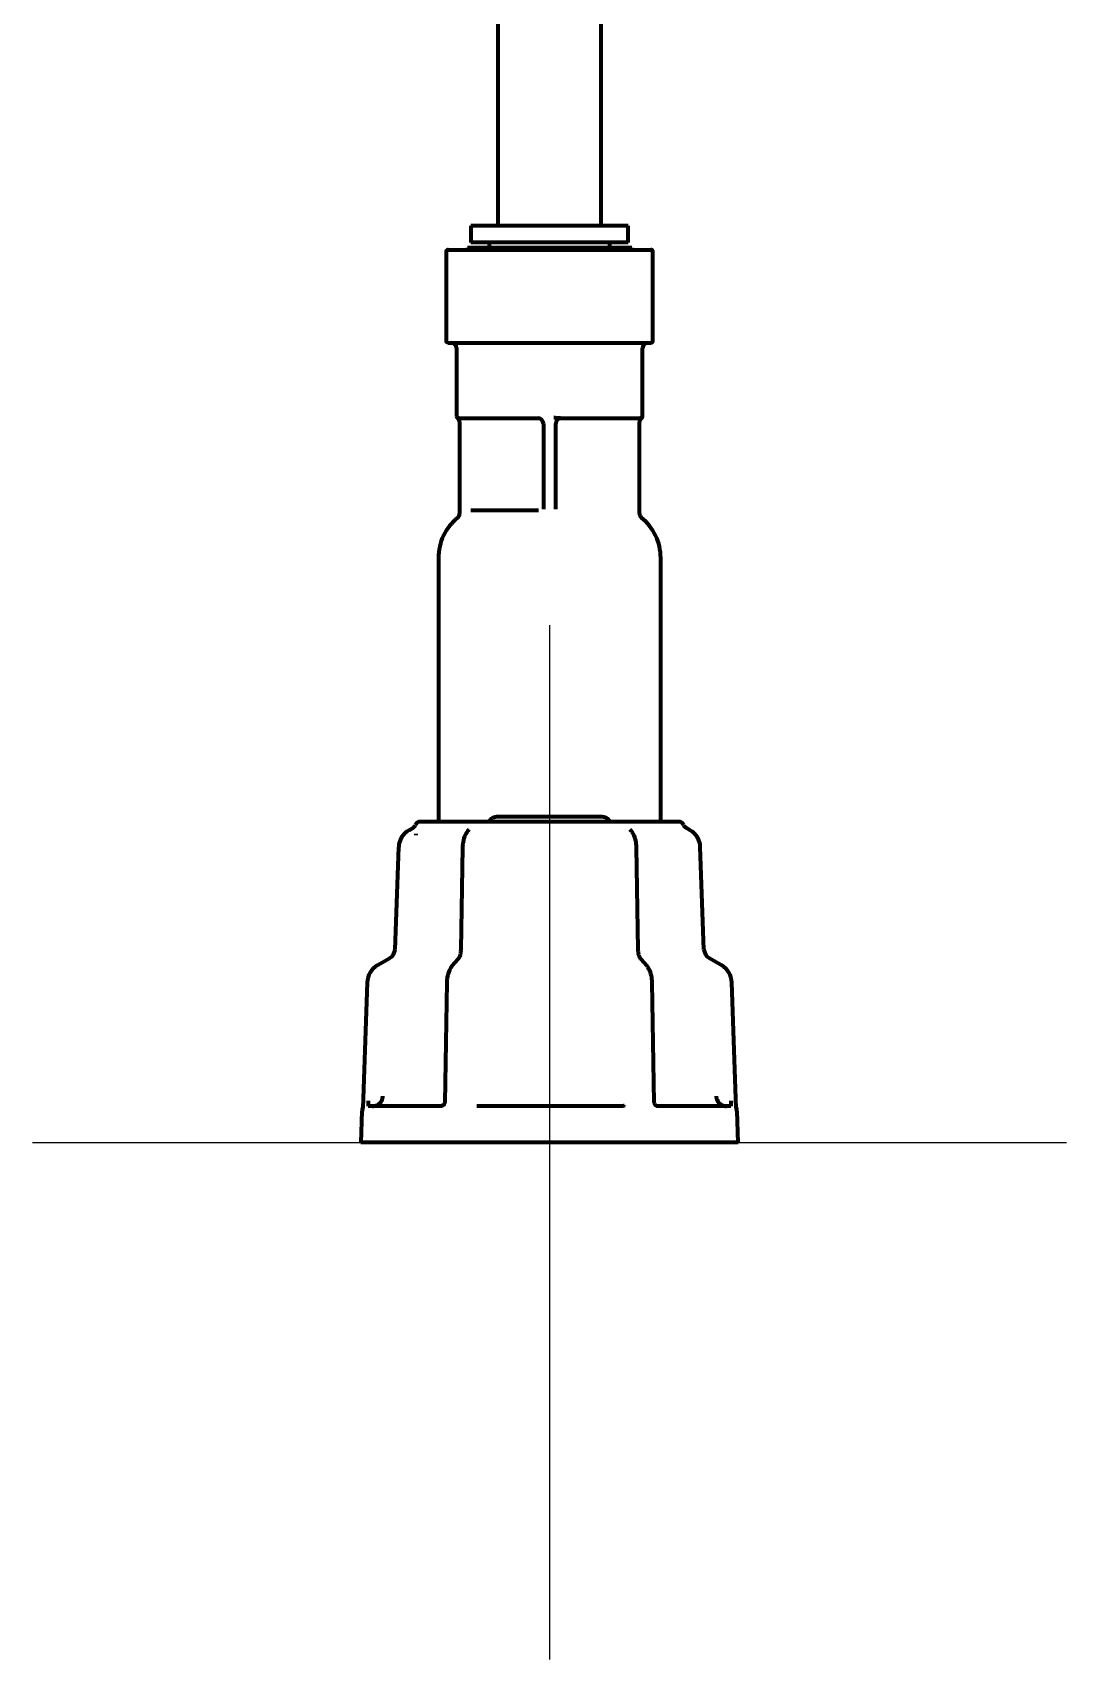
# Model space of a CAD drawing. Header units: inches. Extents: x -2405 to 7588, y 441 to 5654.
# Drawn here: x 2374.7 to 2474.7, y 4468.6 to 4625.9 of the extents above; entities that cross this region are included whole.
import ezdxf

# ---------------------------------------------------------------- set-up
doc = ezdxf.new("R2010")
doc.units = ezdxf.units.IN

# ---------------------------------------------------------------- blocks, each defined once
blk = doc.blocks.new('A$C773D0E90')
at = {"color": 4}
for p, q in [((0, 50), (0, -50)), ((-50, 0), (50, 0))]:
    blk.add_line(p, q, dxfattribs=at)

msp = doc.modelspace()

# ---------------------------------------------------------------- linework, layer by layer
at = {"linetype": 'Continuous', "lineweight": 70}
for p, q in [((2419.68, 4668.68), (2419.68, 4607.18)), ((2429.68, 4607.18), (2429.68, 4668.68)), ((2417.08, 4607.18), (2417.08, 4605.58)), ((2425.07, 4607.18), (2417.08, 4607.18)), ((2432.28, 4607.18), (2425.07, 4607.18)), ((2432.28, 4605.58), (2432.28, 4607.18)), ((2414.68, 4604.68), (2414.68, 4596.08)), ((2414.88, 4604.88), (2434.48, 4604.88)), ((2416.73, 4605.08), (2416.73, 4604.88)), ((2424.68, 4605.08), (2416.73, 4605.08)), ((2425.07, 4605.58), (2417.08, 4605.58)), ((2418.85, 4605.58), (2418.85, 4605.08)), ((2432.63, 4605.08), (2424.68, 4605.08)), ((2432.28, 4605.58), (2425.07, 4605.58)), ((2430.5, 4605.08), (2430.5, 4605.58)), ((2432.63, 4604.88), (2432.63, 4605.08)), ((2434.68, 4596.08), (2434.68, 4604.68)), ((2414.88, 4595.88), (2434.48, 4595.88)), ((2415.68, 4595.38), (2415.68, 4588.78)), ((2433.68, 4588.78), (2433.68, 4595.38)), ((2415.94, 4588.58), (2423.62, 4588.58)), ((2425.73, 4588.58), (2433.41, 4588.58)), ((2415.98, 4588.21), (2415.98, 4579.37)), ((2415.98, 4588.21), (2415.98, 4579.37)), ((2424.08, 4588.08), (2424.08, 4579.81)), ((2425.28, 4579.81), (2425.28, 4588.08)), ((2433.37, 4579.37), (2433.37, 4588.21)), ((2433.38, 4579.37), (2433.38, 4588.21)), ((2417.08, 4579.7), (2423.6, 4579.7)), ((2413.93, 4575.08), (2413.93, 4549.58)), ((2435.43, 4549.58), (2435.43, 4575.08)), ((2437.19, 4549.58), (2412.16, 4549.58)), ((2419.68, 4550.08), (2429.68, 4550.08)), ((2411.09, 4548.77), (2411.52, 4549.02)), ((2416.91, 4548.83), (2416.76, 4548.66)), ((2432.59, 4548.66), (2432.44, 4548.84)), ((2438.26, 4548.77), (2437.83, 4549.02)), ((2409.74, 4537.23), (2410.09, 4547.11)), ((2416.27, 4547.1), (2416.09, 4537.22)), ((2433.26, 4537.22), (2433.08, 4547.1)), ((2439.61, 4537.23), (2439.26, 4547.11)), ((2408.04, 4535.7), (2409.24, 4536.4)), ((2415.84, 4536.29), (2415.24, 4535.6)), ((2434.11, 4535.6), (2433.51, 4536.29)), ((2441.31, 4535.7), (2440.11, 4536.4)), ((2407.04, 4534.04), (2406.62, 4521.9)), ((2414.74, 4534.03), (2414.54, 4522.44)), ((2434.81, 4522.44), (2434.61, 4534.03)), ((2442.73, 4521.9), (2442.31, 4534.04)), ((2406.53, 4521.6), (2406.43, 4518.58)), ((2414.18, 4522.08), (2407.14, 4522.08)), ((2431.71, 4522.08), (2417.64, 4522.08)), ((2442.21, 4522.08), (2435.17, 4522.08)), ((2442.93, 4518.58), (2442.82, 4521.6)), ((2424.68, 4518.58), (2406.43, 4518.58)), ((2442.93, 4518.58), (2424.68, 4518.58))]:
    msp.add_line(p, q, dxfattribs=at)
for centre, radius, start, end in [((2414.88, 4604.68), 0.2, 90, 180), ((2434.48, 4604.68), 0.2, 0, 90), ((2414.88, 4596.08), 0.2, 180, 270), ((2415.18, 4595.38), 0.5, 0, 90), ((2434.18, 4595.38), 0.5, 90, 180), ((2434.48, 4596.08), 0.2, 270, 0), ((2415.88, 4588.78), 0.2, 180, 235.1501), ((2415.48, 4588.21), 0.5, 0, 55.1501), ((2423.58, 4588.08), 0.5, 0, 90), ((2425.78, 4588.08), 0.5, 90, 180), ((2433.88, 4588.21), 0.5, 124.8499, 180), ((2433.48, 4588.78), 0.2, 304.8499, 0), ((2418.93, 4575.08), 5, 128.8492, 180), ((2415.48, 4579.37), 0.5, 308.8492, 0), ((2433.88, 4579.37), 0.5, 180, 231.1508), ((2430.43, 4575.08), 5, 0, 51.1508), ((2412.16, 4549.08), 0.5, 90, 159.9977), ((2437.19, 4549.08), 0.5, 20.0285, 90), ((2412.09, 4547.04), 2, 120, 178), ((2437.26, 4547.04), 2, 2, 60), ((2408.74, 4537.27), 1, 300, 358), ((2440.61, 4537.27), 1, 182, 240), ((2409.04, 4533.97), 2, 120, 178), ((2440.31, 4533.97), 2, 2, 60), ((2407.03, 4521.58), 0.5, 155.7765, 178), ((2442.32, 4521.58), 0.5, 2, 24.2309)]:
    msp.add_arc(centre, radius, start, end, dxfattribs=at)
for centre, major_axis, start_param, end_param in [((2411.22, 4549.42), (-0.25, 0.433), 3.141596, 3.844093), ((2438.13, 4549.42), (0.25, 0.433), 2.439074, 3.141589), ((2406.12, 4521.99), (0.5, -0.017), 5.892834, 6.302148), ((2443.23, 4521.99), (-0.5, -0.017), 6.264225, 6.673755)]:
    msp.add_ellipse(centre, major_axis=major_axis, ratio=1, start_param=start_param, end_param=end_param, dxfattribs=at)
for points, knots in [([(2415.94, 4588.58), (2415.93, 4588.58), (2415.92, 4588.58), (2415.91, 4588.58), (2415.9, 4588.58), (2415.88, 4588.59), (2415.87, 4588.59), (2415.85, 4588.59), (2415.84, 4588.6), (2415.83, 4588.6), (2415.82, 4588.6), (2415.8, 4588.61), (2415.79, 4588.61), (2415.78, 4588.62), (2415.77, 4588.62), (2415.77, 4588.62)], [0, 0, 0, 0, 0.0625, 0.0625, 0.125, 0.125, 0.25, 0.25, 0.375, 0.375, 0.5, 0.5, 0.75, 0.75, 1, 1, 1, 1]), ([(2425.73, 4588.58), (2425.72, 4588.58), (2425.71, 4588.58), (2425.68, 4588.58), (2425.67, 4588.58), (2425.63, 4588.59), (2425.61, 4588.59), (2425.56, 4588.59), (2425.53, 4588.6), (2425.48, 4588.6), (2425.45, 4588.6), (2425.4, 4588.61), (2425.37, 4588.61), (2425.32, 4588.61), (2425.29, 4588.61), (2425.21, 4588.62), (2425.15, 4588.62), (2425.09, 4588.62)], [0, 0, 0, 0, 0.0625, 0.0625, 0.125, 0.125, 0.25, 0.25, 0.375, 0.375, 0.5, 0.5, 0.625, 0.625, 0.75, 0.75, 1, 1, 1, 1]), ([(2433.58, 4588.62), (2433.58, 4588.62), (2433.57, 4588.62), (2433.56, 4588.61), (2433.55, 4588.61), (2433.53, 4588.6), (2433.52, 4588.6), (2433.51, 4588.6), (2433.5, 4588.59), (2433.48, 4588.59), (2433.47, 4588.59), (2433.45, 4588.58), (2433.44, 4588.58), (2433.43, 4588.58), (2433.42, 4588.58), (2433.41, 4588.58)], [0, 0, 0, 0, 0.25, 0.25, 0.5, 0.5, 0.625, 0.625, 0.75, 0.75, 0.875, 0.875, 0.9375, 0.9375, 1, 1, 1, 1]), ([(2418.81, 4549.59), (2418.82, 4549.6), (2418.83, 4549.61), (2418.84, 4549.64), (2418.85, 4549.65), (2418.9, 4549.72), (2418.94, 4549.77), (2419, 4549.82), (2419.02, 4549.83), (2419.04, 4549.86), (2419.05, 4549.87), (2419.09, 4549.89), (2419.12, 4549.91), (2419.2, 4549.96), (2419.25, 4549.99), (2419.34, 4550.03), (2419.37, 4550.04), (2419.43, 4550.05), (2419.46, 4550.06), (2419.55, 4550.08), (2419.61, 4550.08), (2419.68, 4550.08)], [0, 0, 0, 0, 0.039429, 0.039429, 0.085171, 0.085171, 0.268137, 0.268137, 0.313878, 0.313878, 0.359619, 0.359619, 0.451102, 0.451102, 0.634068, 0.634068, 0.725551, 0.725551, 0.817034, 0.817034, 1, 1, 1, 1]), ([(2429.68, 4550.08), (2429.74, 4550.08), (2429.8, 4550.08), (2429.92, 4550.05), (2429.98, 4550.04), (2430.05, 4550.01), (2430.07, 4550), (2430.1, 4549.99), (2430.11, 4549.98), (2430.15, 4549.96), (2430.18, 4549.95), (2430.26, 4549.9), (2430.31, 4549.86), (2430.38, 4549.79), (2430.4, 4549.77), (2430.45, 4549.72), (2430.47, 4549.69), (2430.5, 4549.64), (2430.52, 4549.62), (2430.54, 4549.59)], [0, 0, 0, 0, 0.183356, 0.183356, 0.366712, 0.366712, 0.412551, 0.412551, 0.45839, 0.45839, 0.550068, 0.550068, 0.733423, 0.733423, 0.825101, 0.825101, 0.916779, 0.916779, 1, 1, 1, 1]), ([(2416.76, 4548.66), (2416.64, 4548.51), (2416.43, 4548.16), (2416.29, 4547.58), (2416.27, 4547.22), (2416.27, 4547.1)], [0, 0, 0, 0, 0.38864, 0.808212, 1, 1, 1, 1]), ([(2433.08, 4547.1), (2433.08, 4547.33), (2433.03, 4547.79), (2432.84, 4548.33), (2432.66, 4548.58), (2432.59, 4548.66)], [0, 0, 0, 0, 0.367562, 0.786887, 1, 1, 1, 1]), ([(2416.09, 4537.22), (2416.09, 4537.09), (2416.07, 4536.84), (2415.98, 4536.52), (2415.89, 4536.36), (2415.85, 4536.31), (2415.84, 4536.29)], [0, 0, 0, 0, 0.311118, 0.632555, 0.89109, 1, 1, 1, 1]), ([(2433.51, 4536.29), (2433.48, 4536.33), (2433.42, 4536.42), (2433.33, 4536.66), (2433.27, 4536.95), (2433.26, 4537.15), (2433.26, 4537.22)], [0, 0, 0, 0, 0.25742, 0.520679, 0.814892, 1, 1, 1, 1]), ([(2415.24, 4535.6), (2415.11, 4535.45), (2414.9, 4535.09), (2414.77, 4534.52), (2414.74, 4534.15), (2414.74, 4534.03)], [0, 0, 0, 0, 0.38864, 0.808212, 1, 1, 1, 1]), ([(2434.61, 4534.03), (2434.6, 4534.27), (2434.55, 4534.73), (2434.36, 4535.26), (2434.18, 4535.52), (2434.11, 4535.6)], [0, 0, 0, 0, 0.367562, 0.786887, 1, 1, 1, 1]), ([(2407.14, 4522.58), (2407.14, 4522.55), (2407.14, 4522.52), (2407.14, 4522.45), (2407.14, 4522.42), (2407.14, 4522.36), (2407.14, 4522.33), (2407.14, 4522.28), (2407.14, 4522.25), (2407.14, 4522.21), (2407.14, 4522.19), (2407.14, 4522.15), (2407.14, 4522.13), (2407.14, 4522.11), (2407.14, 4522.1), (2407.14, 4522.09), (2407.14, 4522.08), (2407.14, 4522.08)], [0, 0, 0, 0, 0.126169, 0.126169, 0.252337, 0.252337, 0.378506, 0.378506, 0.504674, 0.504674, 0.630843, 0.630843, 0.757011, 0.757011, 0.88318, 0.88318, 1, 1, 1, 1]), ([(2407.56, 4522.08), (2407.59, 4522.08), (2407.63, 4522.08), (2407.69, 4522.09), (2407.72, 4522.1), (2407.81, 4522.11), (2407.88, 4522.13), (2407.96, 4522.17), (2407.99, 4522.18), (2408.05, 4522.21), (2408.08, 4522.23), (2408.16, 4522.28), (2408.21, 4522.32), (2408.3, 4522.41), (2408.34, 4522.46), (2408.39, 4522.52), (2408.4, 4522.54), (2408.41, 4522.56), (2408.44, 4522.6), (2408.48, 4522.67), (2408.5, 4522.73), (2408.51, 4522.78), (2408.52, 4522.8), (2408.53, 4522.83), (2408.53, 4522.84), (2408.55, 4522.92), (2408.56, 4522.98), (2408.56, 4523.05)], [0, 0, 0, 0, 0.0625, 0.0625, 0.125, 0.125, 0.25, 0.25, 0.3125, 0.3125, 0.375, 0.375, 0.5, 0.5, 0.625, 0.625, 0.65625, 0.65625, 0.6875, 0.75, 0.8125, 0.8125, 0.84375, 0.84375, 0.875, 0.875, 1, 1, 1, 1]), ([(2414.54, 4522.44), (2414.54, 4522.41), (2414.52, 4522.33), (2414.43, 4522.18), (2414.29, 4522.09), (2414.18, 4522.08), (2414.15, 4522.08), (2414.15, 4522.09), (2414.15, 4522.09)], [0, 0, 0, 0, 0.19099, 0.443275, 0.682138, 0.862007, 0.961608, 1, 1, 1, 1]), ([(2435.18, 4522.08), (2435.18, 4522.08), (2435.16, 4522.08), (2435.08, 4522.09), (2434.95, 4522.15), (2434.84, 4522.28), (2434.81, 4522.4), (2434.81, 4522.43), (2434.81, 4522.44)], [0, 0, 0, 0, 0.042942, 0.202075, 0.419814, 0.707844, 0.946963, 1, 1, 1, 1]), ([(2440.79, 4523.05), (2440.79, 4522.98), (2440.8, 4522.92), (2440.82, 4522.83), (2440.83, 4522.8), (2440.85, 4522.75), (2440.85, 4522.74), (2440.86, 4522.71), (2440.87, 4522.69), (2440.9, 4522.62), (2440.93, 4522.56), (2440.98, 4522.5), (2440.99, 4522.48), (2441.01, 4522.46), (2441.02, 4522.45), (2441.05, 4522.41), (2441.07, 4522.39), (2441.14, 4522.32), (2441.19, 4522.28), (2441.26, 4522.24), (2441.27, 4522.23), (2441.3, 4522.21), (2441.34, 4522.19), (2441.41, 4522.15), (2441.47, 4522.13), (2441.52, 4522.12), (2441.54, 4522.12), (2441.57, 4522.11), (2441.58, 4522.1), (2441.66, 4522.09), (2441.72, 4522.08), (2441.79, 4522.08)], [0, 0, 0, 0, 0.125, 0.125, 0.1875, 0.1875, 0.21875, 0.21875, 0.25, 0.25, 0.375, 0.375, 0.40625, 0.40625, 0.4375, 0.4375, 0.5, 0.5, 0.625, 0.625, 0.65625, 0.65625, 0.6875, 0.75, 0.8125, 0.8125, 0.84375, 0.84375, 0.875, 0.875, 1, 1, 1, 1]), ([(2442.21, 4522.58), (2442.21, 4522.55), (2442.21, 4522.52), (2442.21, 4522.45), (2442.21, 4522.42), (2442.21, 4522.36), (2442.21, 4522.33), (2442.21, 4522.28), (2442.21, 4522.25), (2442.21, 4522.21), (2442.21, 4522.19), (2442.21, 4522.15), (2442.21, 4522.13), (2442.21, 4522.11), (2442.21, 4522.1), (2442.21, 4522.09), (2442.21, 4522.08), (2442.21, 4522.08)], [0, 0, 0, 0, 0.126112, 0.126112, 0.252224, 0.252224, 0.378336, 0.378336, 0.504447, 0.504447, 0.630559, 0.630559, 0.756671, 0.756671, 0.882783, 0.882783, 1, 1, 1, 1]), ([(2431.94, 4522.16), (2431.9, 4522.13), (2431.87, 4522.11), (2431.79, 4522.09), (2431.75, 4522.08), (2431.71, 4522.08)], [0, 0, 0, 0, 0.5, 0.5, 1, 1, 1, 1])]:
    msp.add_open_spline(points, degree=3, knots=knots, dxfattribs=at)
msp.add_open_spline([(2411.77, 4548.28), (2411.77, 4548.33), (2411.78, 4548.37), (2411.78, 4548.41)], degree=3, dxfattribs=at)

# ---------------------------------------------------------------- block references
msp.add_blockref('A$C773D0E90', (2424.68, 4518.58))

doc.saveas('drawing.dxf')
